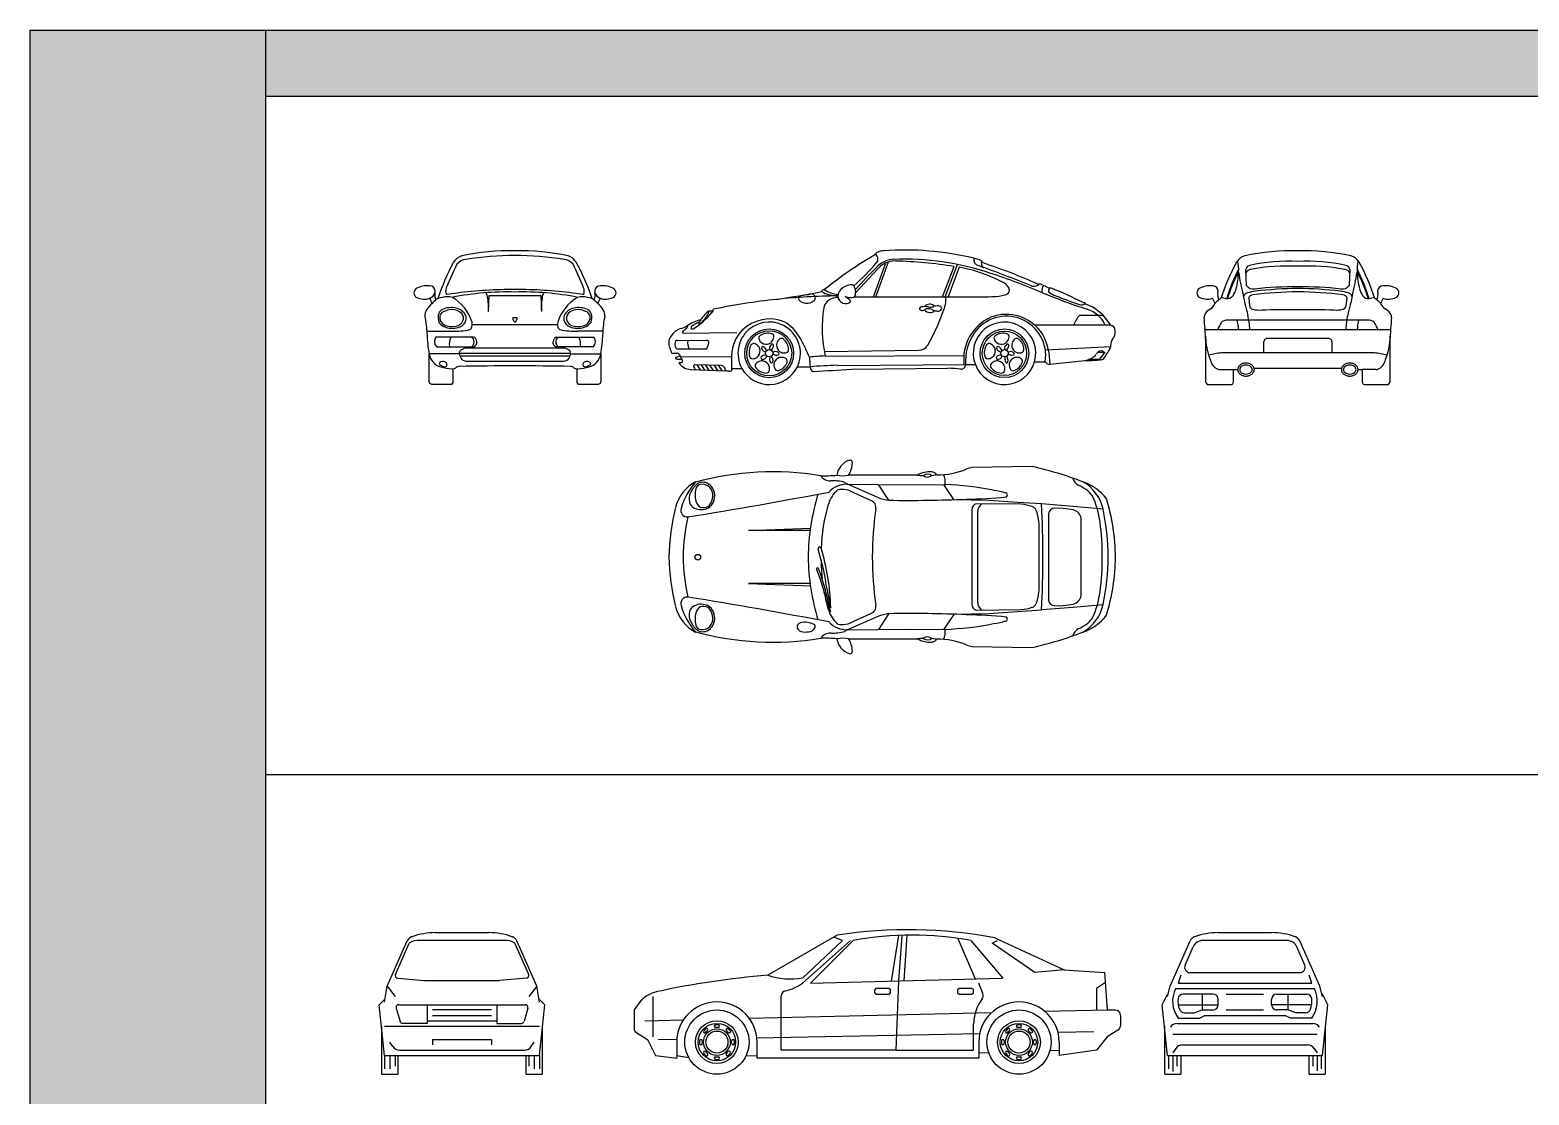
# Model space of a CAD drawing. Header units: millimetres. Extents: x 1343 to 64046, y 44602 to 77982.
# Drawn here: x 1343 to 15591, y 67861 to 77982 of the extents above; entities that cross this region are included whole.
import ezdxf

# ---------------------------------------------------------------- set-up
doc = ezdxf.new("R2010")
doc.units = ezdxf.units.MM
doc.layers.add('www.cad-blocks.net', color=7, linetype='Continuous')

# ---------------------------------------------------------------- blocks, each defined once
blk = doc.blocks.new('A$C74323DED')
for p, q in [((3454, 1779), (2883, 1770)), ((1698, 1611), (2276, 1604)), ((1987, 1485), (1698, 1611)), ((2365, 1697), (1709, 1697)), ((2091, 1458), (1994, 1608)), ((2276, 1604), (2625, 1607)), ((2709, 1467), (2615, 1607)), ((1920, 1456), (1757, 1530)), ((3040, 1455), (2706, 1463)), ((3313, 1438), (3040, 1455)), ((3542, 1423), (3313, 1438)), ((2881, 1371), (2881, 919)), ((3349, 1420), (2924, 1424)), ((2936, 919), (2936, 1351)), ((3843, 1398), (3542, 1423)), ((3610, 1330), (3610, 919)), ((3749, 1381), (3670, 1382)), ((4128, 1372), (3843, 1398)), ((3920, 919), (3920, 1285)), ((757, 1172), (1346, 1193)), ((1343, 1172), (757, 1172)), ((3521, 919), (3521, 1193)), ((2881, 919), (2881, 467)), ((2936, 488), (2936, 919)), ((3521, 645), (3521, 919)), ((3610, 919), (3610, 508)), ((3920, 553), (3920, 919)), ((1343, 667), (757, 667)), ((757, 667), (1346, 646)), ((3843, 440), (3542, 416)), ((3670, 456), (3749, 458)), ((4128, 466), (3843, 440)), ((1987, 353), (1698, 227)), ((1757, 308), (1920, 382)), ((2091, 381), (1994, 231)), ((2709, 371), (2615, 232)), ((2706, 375), (3040, 383)), ((2924, 415), (3349, 419)), ((3040, 383), (3313, 401)), ((3313, 401), (3542, 416)), ((1698, 227), (2276, 234)), ((2276, 234), (2625, 231)), ((1709, 142), (2365, 142)), ((2883, 69), (3454, 59))]:
    blk.add_line(p, q)
blk.add_circle((275, 917), 26.6)
for centre, radius, start, end in [((989, -1113), 2841, 80.8502, 105.0021), ((1775, 1669), 180, 109.8569, 171.1321), ((1474, 1833), 272, 329.8315, 356.1352), ((1722, 1816), 23, 356.1352, 109.8569), ((2481, 1502), 227, 85.3914, 120.853), ((2494, 1666), 62.2, 34.5743, 84.6458), ((2566, 2363), 662, 268.1893, 293.5908), ((2898, 1603), 167, 95.1224, 113.5908), ((2655, -1726), 3595, 69.1236, 77.1575), ((430, 1299), 377, 117.9341, 165.8561), ((798, 1172), 713, 139.8356, 163.0263), ((431, 1422), 250, 127.028, 151.6532), ((468, 1509), 219, 164.1178, 200.1268), ((311, 1553), 56.1, 99.1163, 164.1178), ((321, 1523), 106, 37.9901, 112.4095), ((318, 1511), 99.1, 44.3179, 99.1163), ((311, 1504), 109, 356.0625, 44.3179), ((290, 1499), 146, 327.3729, 37.9901), ((1497, 2565), 874, 266.2788, 276.579), ((1538, 1764), 121, 216.3025, 270.9016), ((1697, 1368), 243, 89.731, 135.9605), ((1546, 1139), 505, 75.5186, 90.7239), ((1653, 1991), 300, 259.298, 280.702), ((1699, 1640), 28.7, 205.9448, 269.41), ((2440, 2256), 564, 262.3343, 268.0614), ((2461, 1645), 61.9, 53.34, 130.5245), ((2458, 1739), 60, 231.9068, 311.9577), ((2440, 2256), 564, 275.8996, 280.6987), ((2498, 1635), 130, 347.733, 31.3426), ((2506, -1399), 3009, 78.8685, 87.7376), ((3957, 1711), 128, 198.9069, 239.4435), ((3768, 1296), 329, 38.5491, 67.8682), ((3794, 1199), 456, 36.82, 71.8248), ((3738, 1287), 399, 12.4252, 60.1974), ((-7490, 48703), 48020, 279.1905, 280.8179), ((344, 1469), 151, 151.6532, 191.6286), ((267, 1453), 72.1, 191.6286, 237.7927), ((330, 1461), 73.4, 202.5631, 318.9552), ((279, 1506), 141, 318.9552, 356.0625), ((3487, 888), 2163, 163.0913, 179.1793), ((1792, 1337), 288, 130.3021, 163.3105), ((1648, 1352), 209, 58.5386, 101.741), ((1901, 1391), 67.8, 345.774, 73.1452), ((2134, 1833), 377, 247.0122, 263.4658), ((2291, 14176), 12719, 269.1001, 272.4197), ((2664, 7520), 6055, 271.5472, 275.1572), ((2566, -1097), 2700, 76.3839, 78.8685), ((3197, 1507), 21, 304.6109, 76.3839), ((3361, 1172), 741, 5.9587, 26.3467), ((2341, 908), 1904, 0.3429, 17.2682), ((2143, 867), 2144, 165.8561, 178.6137), ((176, 1362), 62.2, 163.0263, 273.4503), ((1989, 902), 1853, 167.5836, 179.4615), ((308, 1519), 150, 237.7927, 290.4863), ((323, 1478), 106, 290.4863, 327.3729), ((3060, 957), 1612, 163.3105, 178.5788), ((5525, 896), 3591, 172.3421, 179.6342), ((2931, 1374), 50, 98.3498, 183.3387), ((3016, 1353), 80.6, 119.4221, 181.6531), ((3333, 1075), 345, 69.3284, 87.2077), ((3430, 1333), 69, 24.9469, 69.3284), ((3074, 1204), 447, 358.5563, 20.6788), ((-3919, 973), 7474, 359.5886, 3.4511), ((3666, 1326), 56.4, 86.7926, 175.4907), ((3688, 647), 736, 77.7157, 85.2325), ((3823, 1271), 97.7, 8.5929, 77.7157), ((1787, 893), 2389, 0.6326, 11.5834), ((1869, 940), 2251, 359.4726, 7.8972), ((1433, 1000), 14.3, 16.9212, 209.452), ((-612, 378), 2152, 1.6045, 16.9212), ((2143, 971), 2144, 181.3863, 194.1439), ((1989, 937), 1853, 180.5385, 192.4164), ((3487, 950), 2163, 180.8207, 196.9087), ((-1123, 229), 2655, 8.2627, 16.7299), ((3060, 882), 1612, 179.6179, 185.9686), ((5525, 942), 3591, 180.3658, 187.6579), ((-3919, 866), 7474, 356.5489, 0.4114), ((1869, 898), 2251, 352.1028, 0.5274), ((1787, 946), 2389, 348.4166, 359.3674), ((2341, 931), 1904, 342.7318, 359.6571), ((1414, 805), 10.7, 20.4589, 234.6463), ((-748, -50), 2316, 12.8462, 21.4384), ((-869, -47), 2447, 10.4806, 20.4589), ((3060, 882), 1612, 189.5681, 196.6895), ((3272, 867), 1786, 188.2627, 193.8902), ((3074, 634), 447, 339.3212, 1.4437), ((3361, 666), 741, 333.6533, 354.0413), ((430, 539), 377, 194.1439, 242.0659), ((176, 476), 62.2, 86.5497, 196.9737), ((798, 666), 713, 196.9737, 220.1644), ((-7490, -46865), 48020, 79.1821, 80.8095), ((267, 386), 72.1, 122.2073, 168.3714), ((308, 320), 150, 69.5137, 122.2073), ((330, 377), 73.4, 41.0448, 157.4369), ((323, 361), 106, 32.6271, 69.5137), ((1717, 512), 212, 192.8462, 212.2634), ((1901, 447), 67.8, 286.8548, 14.226), ((2931, 464), 50, 176.6613, 261.6502), ((3016, 485), 80.6, 178.3469, 240.5779), ((3333, 764), 345, 272.7923, 290.6716), ((3430, 505), 69, 290.6716, 335.0531), ((3666, 513), 56.4, 184.5093, 273.2074), ((3688, 1191), 736, 274.7675, 282.2843), ((3823, 568), 97.7, 282.2843, 351.4071), ((3738, 552), 399, 299.8026, 347.5748), ((344, 370), 151, 168.3714, 208.3468), ((431, 416), 250, 208.3468, 232.972), ((468, 330), 219, 159.8732, 195.8822), ((279, 332), 141, 3.9375, 41.0448), ((311, 335), 109, 315.6821, 3.9375), ((290, 339), 146, 322.0099, 32.6271), ((1261, 254), 42.1, 103.6051, 190.8943), ((1289, 138), 161, 78.7083, 103.6051), ((1270, 10), 290, 67.6789, 80.1369), ((1792, 502), 288, 196.6895, 229.6979), ((1697, 470), 243, 224.0395, 270.269), ((1648, 486), 209, 258.259, 301.4614), ((2134, 6), 377, 96.5342, 112.9878), ((2291, -12337), 12719, 87.5803, 90.8999), ((2506, 3238), 3009, 272.2624, 281.1315), ((2664, -5682), 6055, 84.8428, 88.4528), ((2566, 2935), 2700, 281.1315, 283.6161), ((3197, 331), 21, 283.6161, 55.3891), ((3768, 542), 329, 292.1318, 321.4509), ((3794, 639), 456, 288.1752, 323.18), ((989, 2951), 2841, 254.9979, 279.1498), ((311, 285), 56.1, 195.8822, 260.8837), ((321, 315), 106, 247.5905, 322.0099), ((318, 328), 99.1, 260.8837, 315.6821), ((1275, 266), 58.7, 199.9709, 271.0187), ((1296, 515), 309, 266.289, 279.9756), ((1322, 280), 74.5, 291.2471, 335.9991), ((1370, 259), 22.4, 337.0168, 60.8966), ((1538, 74), 121, 89.0984, 143.6975), ((1497, -727), 874, 83.421, 93.7212), ((1546, 700), 505, 269.2761, 284.4814), ((1653, -153), 300, 79.298, 100.702), ((1699, 199), 28.7, 90.59, 154.0552), ((2440, -418), 564, 91.9386, 97.6657), ((2458, 99), 60, 48.0423, 128.0932), ((2461, 193), 61.9, 229.4755, 306.66), ((2440, -418), 564, 79.3013, 84.1004), ((2498, 204), 130, 328.6574, 12.267), ((2655, 3564), 3595, 282.8425, 290.8764), ((3957, 127), 128, 120.5565, 161.0931), ((1775, 170), 180, 188.8679, 250.1431), ((1474, 5), 272, 3.8648, 30.1685), ((1722, 22), 23, 250.1431, 3.8648), ((2481, 337), 227, 239.147, 274.6086), ((2494, 172), 62.2, 275.3542, 325.4257), ((2566, -525), 662, 66.4092, 91.8107), ((2898, 235), 167, 246.4092, 264.8776)]:
    blk.add_arc(centre, radius, start, end)
blk = doc.blocks.new('A$C0D977D80')
for p, q in [((1945, 835), (2063, 1157)), ((1969, 835), (2088, 1166)), ((2626, 835), (2743, 1141)), ((1776, 876), (1986, 1099)), ((2601, 835), (2712, 1123)), ((2759, 1115), (2654, 835)), ((1765, 835), (3038, 835)), ((4129, 657), (3902, 657)), ((137, 488), (645, 494)), ((4199, 565), (3477, 565)), ((28, 298), (76, 298)), ((78, 418), (361, 422)), ((352, 337), (81, 337)), ((100, 286), (125, 238)), ((1478, 314), (2374, 328)), ((4200, 359), (3579, 328)), ((4078, 309), (4145, 309)), ((4145, 309), (4091, 237)), ((123, 207), (95, 207)), ((125, 239), (97, 239)), ((113, 262), (591, 265)), ((208, 144), (536, 129)), ((500, 181), (252, 188)), ((265, 187), (297, 140)), ((306, 186), (339, 138)), ((347, 185), (381, 136)), ((388, 184), (422, 134)), ((430, 183), (464, 132)), ((471, 182), (505, 130)), ((602, 153), (695, 153)), ((1222, 168), (1345, 168)), ((1486, 271), (2803, 276)), ((1604, 182), (2820, 189)), ((1735, 146), (2653, 155)), ((2820, 189), (2913, 189)), ((3477, 217), (3578, 217)), ((3623, 193), (3954, 228)), ((4091, 237), (3989, 237))]:
    blk.add_line(p, q)
for centre, radius in [((954, 297), 232), ((954, 297), 214), ((3190, 297), 231), ((3190, 297), 211), ((954, 297), 34.5), ((3190, 297), 34.5)]:
    blk.add_circle(centre, radius)
for centre, radius, start, end in [((3905, -2121), 3877, 120.0327, 128.7417), ((486, 2406), 1942, 310.9118, 320.1693), ((1968, 1240), 5.75, 130.3057, 227.42), ((2026, 1171), 95.1, 107.5822, 130.3057), ((1942, 1196), 45.3, 0.8533, 60.9585), ((1925, 1196), 62.6, 327.2384, 0.8533), ((2146, 958), 232, 92.1153, 135.6505), ((2147, 962), 211, 100.922, 139.621), ((2057, 1074), 198, 94.1765, 107.5822), ((2245, -1511), 2789, 76.4584, 94.1765), ((2142, 1038), 136, 85.2905, 105.0909), ((2233, -1404), 2595, 71.6257, 92.1153), ((2006, -3501), 4677, 81.3123, 88.1945), ((2958, 1188), 60.5, 166.6866, 252.7256), ((2775, 689), 526, 67.9931, 76.4584), ((3024, 1156), 55.4, 157.6137, 236.8178), ((3010, 1179), 38.1, 183.131, 212.6911), ((1313, -3944), 5367, 65.8836, 71.9284), ((12256, -8925), 14370, 135.6505, 136.8452), ((2516, -255), 1391, 61.0404, 79.9379), ((-227, -7896), 9566, 67.4195, 70.6685), ((735, -5915), 7349, 67.4643, 71.6257), ((-1388, 15899), 15282, 279.0821, 280.7032), ((647, 4859), 4060, 278.9741, 279.9398), ((1354, 822), 39, 19.3309, 99.9398), ((1485, 863), 40.9, 100.2432, 149.9058), ((1621, 1211), 370, 242.5161, 267.7079), ((1637, 1142), 287, 236.3223, 263.9981), ((1678, 842), 71.6, 146.0461, 217.0521), ((1741, 800), 148, 106.8004, 146.0461), ((1745, 789), 160, 88.2699, 106.8004), ((1672, 879), 104, 338.7588, 41.8626), ((3148, 982), 138, 278.6295, 299.6173), ((3141, 873), 102, 24.1194, 61.0404), ((3195, 898), 41.7, 299.6173, 24.1194), ((3465, 1023), 89, 257.757, 298.8536), ((3477, 1125), 173, 279.7158, 286.5781), ((3470, 1015), 79.5, 298.8536, 315.5302), ((4852, 3747), 3087, 244.5776, 246.4903), ((3678, 893), 132, 164.901, 188.1772), ((3225, 1363), 544, 306.8119, 309.1229), ((5661, 5957), 5505, 247.4643, 252.1685), ((3641, 892), 32.1, 129.7357, 205.1234), ((3785, 1122), 299, 234.6336, 249.0369), ((3623, 857), 59.5, 61.6058, 92.5932), ((2071, -2930), 4152, 63.3754, 67.6348), ((378, 711), 43.2, 347.1951, 4.586), ((1655, -5203), 6045, 95.9895, 101.7782), ((1655, -5203), 6045, 90.4629, 95.9895), ((1265, 824), 34.2, 176.1497, 222.7512), ((1244, 825), 13.7, 110.0787, 176.1497), ((1314, 635), 216, 98.9741, 110.0787), ((1310, 871), 99.6, 224.9709, 263.1064), ((1311, 879), 107, 263.1064, 310.9353), ((1359, 823), 33.8, 310.9353, 19.3309), ((2724, 538), 1266, 171.3409, 192.1792), ((1573, 714), 101, 134.0164, 171.7656), ((1598, 688), 138, 85.9671, 134.0164), ((1681, 845), 75.4, 217.0521, 281.3564), ((1727, 969), 142, 249.062, 283.4372), ((661, -558), 1725, 52.0474, 53.9542), ((1684, 844), 74, 278.7004, 298.726), ((1713, 791), 13.5, 298.726, 52.0474), ((1750, 849), 20.6, 298.7258, 338.7588), ((2401, 717), 20.6, 99.7562, 160.4129), ((2397, 723), 15.4, 176.6479, 242.8705), ((2433, 528), 212, 80.2438, 99.7562), ((2480, 697), 66.6, 44.3957, 139.7282), ((2463, 665), 54.9, 105.3214, 122.579), ((2469, 644), 76.7, 60.0342, 105.3214), ((604, 1415), 2129, 330.7787, 342.1116), ((2486, 835), 99.5, 260.2438, 287.0344), ((2882, -457), 1252, 105.9563, 107.0344), ((2554, 689), 59.6, 59.6749, 105.9563), ((2564, 729), 31, 266.7399, 332.7213), ((2574, 724), 19.6, 332.7213, 59.6749), ((2527, 793), 107, 342.4709, 23.0474), ((3026, 1784), 950, 270.7508, 278.6295), ((6584, 8429), 8124, 249.0369, 250.7296), ((3923, 817), 59.3, 250.7296, 304.451), ((3945, 807), 28.2, 243.3754, 273.1013), ((3947, 769), 9.64, 350.572, 93.1013), ((3793, 326), 471, 30.6012, 69.7712), ((3885, 436), 294, 47.4539, 72.1685), ((422, 179), 453, 105.2674, 122.931), ((521, 139), 513, 116.7063, 126.5477), ((-310, 1327), 966, 304.5471, 318.1897), ((320, 577), 35.8, 145.6761, 198.2113), ((696, 334), 484, 144.3708, 146.9759), ((95, 817), 315, 309.8199, 332.7747), ((696, 334), 484, 130.6061, 144.3708), ((330, 696), 51.2, 332.9698, 5.3561), ((381, 1834), 1134, 269.9807, 271.956), ((378, 711), 43.2, 318.1897, 347.1951), ((954, 297), 297, 334.2966, 209.0498), ((2410, 748), 44.2, 242.8705, 302.579), ((2482, 755), 70.2, 221.2146, 311.9424), ((2539, 766), 64.1, 240.0342, 257.7386), ((2576, 934), 237, 257.7386, 266.7399), ((3237, 242), 435, 114.3833, 186.9994), ((3190, 297), 297, 344.4182, 201.2461), ((3209, 276), 373, 351.012, 145.0252), ((3207, 257), 410, 32.249, 111.4264), ((4109, 471), 278, 138.0973, 160.109), ((3908, 461), 261, 23.617, 47.4539), ((111, 395), 112, 148.6048, 206.2455), ((173, 357), 184, 105.9319, 148.6048), ((68, 725), 198, 285.9319, 302.931), ((140, 498), 10.5, 132.5148, 248.1066), ((238, 391), 155, 120.1073, 132.5148), ((141, 559), 38.2, 300.1073, 3.5555), ((228, 539), 17.4, 136.2257, 217.9492), ((223, 559), 31.5, 253.2636, 297.7168), ((883, 442), 28.6, 120.9956, 197.8705), ((924, 455), 71.9, 197.8705, 235.9011), ((941, 353), 135, 74.7674, 122.715), ((969, 454), 29.8, 355.2479, 74.7674), ((920, 459), 78.6, 319.2996, 355.2479), ((1096, 375), 71.9, 125.8705, 163.9011), ((1070, 410), 28.6, 48.9956, 125.8705), ((1004, 327), 135, 2.7674, 50.715), ((3286, 222), 467, 145.0479, 183.9771), ((3119, 442), 28.6, 120.9956, 197.8705), ((3160, 455), 71.9, 197.8705, 235.9011), ((3177, 353), 135, 74.7674, 122.715), ((3205, 454), 29.8, 355.2479, 74.7674), ((3156, 459), 78.6, 319.2996, 355.2479), ((3331, 375), 71.9, 125.8705, 163.9011), ((3306, 410), 28.6, 48.9956, 125.8705), ((3240, 327), 135, 2.7674, 50.715), ((3014, 194), 609, 359.8426, 27.5327), ((4186, 509), 57.5, 6.6632, 77.4272), ((4130, 503), 114, 317.9167, 6.6632), ((-189, 247), 222, 13.2693, 26.2455), ((141, 379), 83.2, 157.3657, 191.3927), ((93, 370), 34.6, 191.3927, 248.952), ((75, 407), 11.2, 73.462, 157.3657), ((78, 272), 26.5, 33.1333, 93.3768), ((297, 403), 119, 172.1237, 213.4233), ((348, 356), 19, 283.0515, 339.763), ((356, 398), 23.8, 345.2684, 78.4932), ((-74, 511), 468, 339.763, 345.2684), ((897, 302), 135, 146.7674, 194.715), ((809, 360), 29.8, 67.2479, 146.7674), ((790, 315), 78.6, 31.2996, 67.2479), ((793, 319), 74.3, 307.9011, 4.1768), ((799, 320), 68.4, 4.1768, 31.2996), ((893, 347), 13.4, 88.9758, 196.165), ((925, 357), 46.3, 196.165, 267.4295), ((926, 457), 74.3, 235.9011, 292.1768), ((874, 307), 57.3, 14.3785, 70.4641), ((928, 452), 68.4, 292.1768, 319.2996), ((1002, 344), 46.3, 124.165, 195.4295), ((939, 377), 57.3, 302.3785, 358.4641), ((983, 371), 13.4, 16.9758, 124.165), ((1013, 267), 46.3, 52.165, 123.4295), ((1025, 336), 57.3, 230.3785, 286.4641), ((1098, 374), 74.3, 163.9011, 220.1768), ((1093, 370), 68.4, 220.1768, 247.2996), ((1034, 293), 13.4, 304.9758, 52.165), ((1097, 379), 78.6, 247.2996, 283.2479), ((1109, 332), 29.8, 283.2479, 2.7674), ((2379, 421), 93.7, 266.8261, 330.7787), ((3133, 302), 135, 146.7674, 194.715), ((3045, 360), 29.8, 67.2479, 146.7674), ((3026, 315), 78.6, 31.2996, 67.2479), ((3029, 319), 74.3, 307.9011, 4.1768), ((3035, 320), 68.4, 4.1768, 31.2996), ((3129, 347), 13.4, 88.9758, 196.165), ((3160, 357), 46.3, 196.165, 267.4295), ((3162, 457), 74.3, 235.9011, 292.1768), ((3110, 307), 57.3, 14.3785, 70.4641), ((3164, 452), 68.4, 292.1768, 319.2996), ((3238, 344), 46.3, 124.165, 195.4295), ((3175, 377), 57.3, 302.3785, 358.4641), ((3219, 371), 13.4, 16.9758, 124.165), ((3249, 267), 46.3, 52.165, 123.4295), ((3261, 336), 57.3, 230.3785, 286.4641), ((3334, 374), 74.3, 163.9011, 220.1768), ((3329, 370), 68.4, 220.1768, 247.2996), ((3269, 293), 13.4, 304.9758, 52.165), ((3333, 379), 78.6, 247.2996, 283.2479), ((3344, 332), 29.8, 283.2479, 2.7674), ((4021, 309), 46.1, 310.8121, 335.4163), ((4112, 267), 53.5, 95.3019, 155.4163), ((4109, 292), 28.9, 37.061, 95.3019), ((3315, 839), 1010, 324.1039, 330.3955), ((4138, 371), 63.1, 330.3955, 8.0237), ((4258, 388), 57.6, 137.9167, 188.0237), ((70, 252), 6.54, 111.3974, 248.6026), ((-64, 595), 362, 291.3974, 298.1277), ((102, 331), 92, 248.6026, 267.2214), ((206, 272), 128, 210.1001, 270.6507), ((121, 216), 8.57, 279.5782, 357.1218), ((82, 218), 48.5, 357.1218, 24.9375), ((248, 175), 12.9, 73.3316, 187.8383), ((280, 180), 44.9, 187.8383, 238.3723), ((493, 137), 44.7, 349.6306, 81.0406), ((578, 150), 24.9, 257.2338, 7.5569), ((954, 297), 297, 209.0498, 334.2966), ((795, 274), 28.6, 192.9956, 269.8705), ((795, 317), 71.9, 269.8705, 307.9011), ((850, 178), 29.8, 139.2479, 218.7674), ((932, 244), 135, 218.7674, 266.715), ((887, 146), 78.6, 103.2996, 139.2479), ((885, 156), 68.4, 76.1768, 103.2996), ((888, 254), 13.4, 160.9758, 268.165), ((920, 224), 57.3, 86.3785, 142.4641), ((889, 287), 46.3, 268.165, 339.4295), ((883, 151), 74.3, 19.9011, 76.1768), ((886, 151), 71.9, 341.8705, 19.9011), ((1014, 242), 57.3, 158.3785, 214.4641), ((975, 220), 13.4, 232.9758, 340.165), ((944, 232), 46.3, 340.165, 51.4295), ((1077, 187), 78.6, 175.2996, 211.2479), ((1067, 187), 68.4, 148.1768, 175.2996), ((1072, 184), 74.3, 91.9011, 148.1768), ((1035, 161), 29.8, 211.2479, 290.7674), ((998, 259), 135, 290.7674, 338.715), ((1072, 187), 71.9, 53.8705, 91.9011), ((1097, 222), 28.6, 336.9956, 53.8705), ((1539, -1397), 1669, 91.8154, 96.9769), ((1888, 249), 550, 179.3492, 188.4165), ((1907, -7641), 7830, 92.2467, 94.1224), ((1888, 249), 550, 188.4165, 189.9629), ((1382, 160), 36, 189.9629, 262.3168), ((-387, 32137), 32061, 273.1546, 273.7949), ((2564, -1771), 1928, 83.7264, 87.3445), ((2779, 187), 41.1, 263.7264, 3.8028), ((3190, 297), 297, 201.2461, 344.4182), ((3030, 274), 28.6, 192.9956, 269.8705), ((3031, 317), 71.9, 269.8705, 307.9011), ((3086, 178), 29.8, 139.2479, 218.7674), ((3123, 146), 78.6, 103.2996, 139.2479), ((3168, 244), 135, 218.7674, 266.715), ((3121, 156), 68.4, 76.1768, 103.2996), ((3124, 254), 13.4, 160.9758, 268.165), ((3156, 224), 57.3, 86.3785, 142.4641), ((3125, 287), 46.3, 268.165, 339.4295), ((3119, 151), 74.3, 19.9011, 76.1768), ((3122, 151), 71.9, 341.8705, 19.9011), ((3250, 242), 57.3, 158.3785, 214.4641), ((3210, 220), 13.4, 232.9758, 340.165), ((3179, 232), 46.3, 340.165, 51.4295), ((3303, 187), 68.4, 148.1768, 175.2996), ((3313, 187), 78.6, 175.2996, 211.2479), ((3308, 184), 74.3, 91.9011, 148.1768), ((3271, 161), 29.8, 211.2479, 290.7674), ((3234, 259), 135, 290.7674, 338.715), ((3308, 187), 71.9, 53.8705, 91.9011), ((3333, 222), 28.6, 336.9956, 53.8705), ((3615, 232), 40.3, 201.7015, 280.4246), ((3919, 427), 202, 279.9162, 310.8121), ((3914, 2396), 2169, 271.0646, 274.6164), ((4028, 986), 754, 274.6164, 276.7982), ((4114, 260), 23.4, 276.7982, 324.1039), ((537, -67), 196, 79.5514, 90.0658), ((927, 138), 28.6, 264.9956, 341.8705), ((3163, 138), 28.6, 264.9956, 341.8705)]:
    blk.add_arc(centre, radius, start, end)
at = {"start_tangent": (-0.417695, 0.908587), "end_tangent": (0.024361, -0.999703)}
blk.add_spline([(1339, 255), (1102, 592), (816, 594), (626, 412), (597, 133)], degree=3, dxfattribs=at)
blk = doc.blocks.new('A$C562E542A')
for p, q in [((473, 940), (465, 1093)), ((1456, 1093), (1448, 940)), ((493, 821), (501, 751)), ((1420, 751), (1428, 821)), ((312, 614), (960, 614)), ((960, 614), (1609, 614)), ((79, 522), (960, 522)), ((83, 459), (83, 24)), ((667, 440), (960, 440)), ((960, 522), (1842, 522)), ((960, 440), (1254, 440)), ((1838, 24), (1838, 459)), ((960, 301), (233, 301)), ((638, 301), (638, 408)), ((1688, 301), (960, 301)), ((1283, 408), (1283, 301)), ((545, 154), (960, 154)), ((960, 154), (1376, 154)), ((83, 24), (92, 9)), ((92, 9), (98, 0)), ((98, 0), (331, 0)), ((219, 142), (348, 142)), ((331, 0), (340, 3)), ((340, 3), (348, 24)), ((348, 24), (348, 142)), ((348, 142), (388, 142)), ((1532, 142), (1572, 142)), ((1702, 142), (1572, 142)), ((1572, 142), (1572, 24)), ((1572, 24), (1581, 3)), ((1581, 3), (1590, 0)), ((1590, 0), (1823, 0)), ((1823, 0), (1829, 9)), ((1829, 9), (1838, 24))]:
    blk.add_line(p, q)
for centre, radius, start, end in [((2293, 131), 2176, 151.6654, 161.6106), ((496, 1087), 141, 106.5769, 147.0095), ((28, 1088), 370, 356.7756, 13.7444), ((922, -963), 2235, 89.0165, 102.0423), ((889, -693), 1865, 87.816, 101.9755), ((999, -963), 2235, 77.9577, 90.9835), ((1031, -693), 1865, 78.0245, 92.184), ((1425, 1087), 141, 32.9905, 73.4231), ((1893, 1088), 370, 166.2556, 183.2244), ((-372, 131), 2176, 18.3894, 28.3346), ((1816, 362), 1598, 152.5472, 163.4401), ((1431, 487), 1186, 150.6736, 163.8395), ((-495, 1118), 894, 346.6206, 356.7756), ((2521, 1375), 2146, 188.2366, 194.0586), ((513, 1083), 49, 101.9755, 167.9913), ((526, 1029), 67.2, 99.9824, 151.6266), ((872, -942), 2068, 87.5635, 99.9824), ((1048, -942), 2068, 80.0176, 92.4365), ((1395, 1029), 67.2, 28.3734, 80.0176), ((1408, 1083), 49, 12.0087, 78.0245), ((-601, 1375), 2146, 345.9414, 351.7634), ((105, 362), 1598, 16.5599, 27.4528), ((490, 487), 1186, 16.1605, 29.3264), ((2416, 1118), 894, 183.2244, 193.3794), ((50, 871), 49.9, 115.0974, 243.9551), ((129, 702), 237, 80.3021, 115.0974), ((151, 887), 51.3, 343.5834, 69.0261), ((299, 851), 101, 167.3033, 208.0806), ((193, 954), 187, 322.9516, 346.6206), ((502, 805), 68.9, 107.9765, 149.8697), ((540, 994), 86.4, 218.7801, 276.5335), ((601, 501), 388, 96.5392, 107.9765), ((1031, -3341), 4223, 90.957, 96.7848), ((925, -2363), 3292, 89.3777, 96.5335), ((1051, -3429), 4344, 91.1993, 96.5392), ((996, -2363), 3292, 83.4665, 90.6223), ((869, -3429), 4344, 83.4608, 88.8007), ((890, -3341), 4223, 83.2152, 89.043), ((1320, 501), 388, 72.0235, 83.4608), ((1381, 994), 86.4, 263.4665, 321.2199), ((1418, 805), 68.9, 30.1303, 72.0235), ((1728, 954), 187, 193.3794, 217.0484), ((1622, 851), 101, 331.9194, 12.6967), ((1770, 887), 51.3, 110.9739, 196.4166), ((1792, 702), 237, 64.9026, 99.6979), ((1871, 871), 49.9, 296.0449, 64.9026), ((97, 967), 156, 243.9551, 289.3733), ((211, 578), 163, 119.5686, 142.1434), ((86, 799), 91.2, 299.5686, 341.5575), ((28, 730), 150, 15.3611, 36.5085), ((518, 423), 490, 129.0405, 134.8281), ((518, 423), 490, 126.2183, 129.0405), ((305, 980), 164, 244.1354, 262.2646), ((291, 880), 63, 262.2646, 322.9516), ((-12357, -2351), 13192, 13.1902, 14.0586), ((538, 805), 48, 96.7848, 159.9179), ((545, 758), 45.3, 189.1999, 254.6823), ((599, 1032), 324, 258.2993, 273.2168), ((1322, 1032), 324, 266.7832, 281.7007), ((1375, 758), 45.3, 285.3177, 350.8001), ((1383, 805), 48, 20.0821, 83.2152), ((14278, -2351), 13192, 165.9414, 166.8098), ((1629, 880), 63, 217.0484, 277.7354), ((1616, 980), 164, 277.7354, 295.8646), ((1403, 423), 490, 50.9595, 53.7817), ((1403, 423), 490, 45.1719, 50.9595), ((1893, 730), 150, 143.4915, 164.6389), ((1835, 799), 91.2, 198.4425, 240.4314), ((1824, 967), 156, 250.6267, 296.0449), ((1709, 578), 163, 37.8566, 60.4314), ((132, 639), 62.8, 142.1434, 184.6638), ((-115074, -8759), 115527, 4.61251, 4.66376), ((498, 416), 316, 145.922, 160.3342), ((259, 578), 27.3, 109.4344, 145.922), ((310, 433), 180, 89.3089, 109.4344), ((-34, 504), 431, 2.5076, 14.8206), ((-187, 502), 691, 1.7207, 13.1902), ((1511, -76080), 76793, 90.4108, 90.66673), ((410, -76080), 76793, 89.33327, 89.5892), ((2107, 502), 691, 166.8098, 178.2793), ((1955, 504), 431, 165.1794, 177.4924), ((1611, 433), 180, 70.5656, 90.6911), ((1662, 578), 27.3, 34.078, 70.5656), ((1423, 416), 316, 19.6658, 34.078), ((1789, 639), 62.8, 355.3362, 37.8566), ((116995, -8759), 115527, 175.33624, 175.38749), ((-2736, 304), 2823, 3.1419, 4.6125), ((-2736, 304), 2823, 2.558, 3.1419), ((617, 454), 533, 182.558, 193.9206), ((689, 385), 59.6, 112.0933, 143.3956), ((1232, 385), 59.6, 36.6044, 67.9067), ((1304, 454), 533, 346.0794, 357.442), ((4656, 304), 2823, 176.8581, 177.442), ((4656, 304), 2823, 175.3875, 176.8581), ((880, 519), 804, 193.9206, 203.1751), ((380, -815), 1126, 97.492, 103.7333), ((655, 410), 16.7, 143.3956, 186.7251), ((1266, 410), 16.7, 353.2749, 36.6044), ((1541, -815), 1126, 76.2667, 82.508), ((1041, 519), 804, 336.8249, 346.0794), ((238, 244), 106, 203.1751, 234.1769), ((228, 230), 87.9, 234.1769, 264.3006), ((437, 142), 48.2, 151.9403, 180), ((451, 134), 65.1, 127.8496, 151.9403), ((437, 142), 29.2, 151.9403, 180), ((461, 122), 80.9, 107.8419, 127.8496), ((451, 134), 46.1, 127.8496, 151.9403), ((461, 122), 61.9, 107.8419, 127.8496), ((467, 102), 102, 90, 107.8419), ((467, 102), 82.5, 90, 107.8419), ((467, 102), 102, 72.1581, 90), ((467, 102), 82.5, 72.1581, 90), ((474, 122), 61.9, 52.1504, 72.1581), ((474, 122), 80.9, 52.1504, 72.1581), ((483, 134), 46.1, 28.0597, 52.1504), ((483, 134), 65.1, 28.0597, 52.1504), ((498, 142), 29.2, 0, 28.0597), ((498, 142), 48.2, 14.2223, 28.0597), ((498, 142), 48.2, 0, 14.2223), ((1422, 142), 48.2, 165.7777, 180), ((1422, 142), 48.2, 151.9403, 165.7777), ((1437, 134), 65.1, 127.8496, 151.9403), ((1422, 142), 29.2, 151.9403, 180), ((1447, 122), 80.9, 107.8419, 127.8496), ((1437, 134), 46.1, 127.8496, 151.9403), ((1447, 122), 61.9, 107.8419, 127.8496), ((1453, 102), 102, 90, 107.8419), ((1453, 102), 82.5, 90, 107.8419), ((1453, 102), 102, 72.1581, 90), ((1453, 102), 82.5, 72.1581, 90), ((1460, 122), 61.9, 52.1504, 72.1581), ((1460, 122), 80.9, 52.1504, 72.1581), ((1469, 134), 46.1, 28.0597, 52.1504), ((1469, 134), 65.1, 28.0597, 52.1504), ((1484, 142), 29.2, 0, 28.0597), ((1484, 142), 48.2, 0, 28.0597), ((1693, 230), 87.9, 275.6994, 305.8231), ((1683, 244), 106, 305.8231, 336.8249), ((437, 142), 48.2, 180, 208.0597), ((451, 150), 65.1, 208.0597, 232.1504), ((437, 142), 29.2, 180, 208.0597), ((451, 150), 46.1, 208.0597, 232.1504), ((461, 163), 80.9, 232.1504, 252.1581), ((461, 163), 61.9, 232.1504, 252.1581), ((467, 182), 102, 252.1581, 270), ((467, 182), 82.5, 252.1581, 270), ((467, 182), 82.5, 270, 287.8419), ((467, 182), 102, 270, 287.8419), ((474, 163), 61.9, 287.8419, 307.8496), ((474, 163), 80.9, 287.8419, 307.8496), ((483, 150), 46.1, 307.8496, 331.9403), ((483, 150), 65.1, 307.8496, 331.9403), ((498, 142), 29.2, 331.9403, 0), ((498, 142), 48.2, 331.9403, 0), ((1422, 142), 48.2, 180, 208.0597), ((1437, 150), 65.1, 208.0597, 232.1504), ((1422, 142), 29.2, 180, 208.0597), ((1437, 150), 46.1, 208.0597, 232.1504), ((1447, 163), 80.9, 232.1504, 252.1581), ((1447, 163), 61.9, 232.1504, 252.1581), ((1453, 182), 102, 252.1581, 270), ((1453, 182), 82.5, 252.1581, 270), ((1453, 182), 82.5, 270, 287.8419), ((1453, 182), 102, 270, 287.8419), ((1460, 163), 61.9, 287.8419, 307.8496), ((1460, 163), 80.9, 287.8419, 307.8496), ((1469, 150), 46.1, 307.8496, 331.9403), ((1469, 150), 65.1, 307.8496, 331.9403), ((1484, 142), 29.2, 331.9403, 0), ((1484, 142), 48.2, 331.9403, 0)]:
    blk.add_arc(centre, radius, start, end)
blk = doc.blocks.new('A$C575776E1')
for p, q in [((709, 695), (715, 847)), ((715, 847), (960, 847)), ((960, 847), (1205, 847)), ((1205, 847), (1212, 695)), ((942, 620), (942, 637)), ((942, 637), (960, 637)), ((960, 637), (978, 637)), ((978, 637), (978, 620)), ((125, 508), (362, 508)), ((568, 450), (210, 450)), ((556, 570), (1365, 570)), ((1352, 450), (1711, 450)), ((1796, 508), (1558, 508)), ((144, 29), (144, 291)), ((432, 291), (144, 291)), ((215, 359), (568, 359)), ((1489, 295), (432, 295)), ((1431, 345), (490, 345)), ((1706, 359), (1353, 359)), ((1489, 291), (1776, 291)), ((1776, 291), (1776, 29)), ((370, 148), (370, 18)), ((1483, 269), (438, 269)), ((522, 222), (1399, 222)), ((1551, 18), (1551, 148)), ((150, 9), (144, 29)), ((171, 0), (150, 9)), ((358, 0), (171, 0)), ((370, 18), (358, 0)), ((1563, 0), (1551, 18)), ((1750, 0), (1563, 0)), ((1771, 9), (1750, 0)), ((1776, 29), (1771, 9))]:
    blk.add_line(p, q)
for centre, radius, start, end in [((2293, 131), 2176, 151.6654, 161.6106), ((5449, -1230), 5572, 154.7691, 157.331), ((496, 1087), 141, 106.5769, 147.0095), ((515, 1046), 145, 98.8288, 137.138), ((922, -963), 2235, 89.0165, 102.0423), ((967, -1861), 3087, 90.1183, 98.8288), ((999, -963), 2235, 77.9577, 90.9835), ((954, -1861), 3087, 81.1712, 89.8817), ((1406, 1046), 145, 42.862, 81.1712), ((1425, 1087), 141, 32.9905, 73.4231), ((-3528, -1230), 5572, 22.669, 25.2309), ((-372, 131), 2176, 18.3894, 28.3346), ((50, 871), 49.9, 115.0974, 243.9551), ((129, 702), 237, 80.3021, 115.0974), ((123, 896), 80.4, 290.1324, 343.5834), ((151, 887), 51.3, 343.5834, 69.0261), ((299, 851), 101, 167.3033, 208.0806), ((386, 885), 84.5, 157.331, 189.6954), ((320, 874), 17.8, 189.6954, 250.81), ((1084, -4737), 5646, 96.8525, 97.8386), ((888, -1810), 2690, 88.4503, 101.2492), ((986, -3920), 4824, 90.3048, 96.8525), ((602, 818), 98.8, 9.7686, 33.6235), ((935, -3920), 4824, 83.1475, 89.6952), ((1033, -1810), 2690, 78.7508, 91.5497), ((1318, 818), 98.8, 146.3765, 170.2314), ((837, -4737), 5646, 82.1614, 83.1475), ((1601, 874), 17.8, 289.19, 350.3046), ((1535, 885), 84.5, 350.3046, 22.669), ((1622, 851), 101, 331.9194, 12.6967), ((1770, 887), 51.3, 110.9739, 196.4166), ((1798, 896), 80.4, 196.4166, 249.8676), ((1792, 702), 237, 64.9026, 99.6979), ((1871, 871), 49.9, 296.0449, 64.9026), ((97, 967), 156, 243.9551, 289.3733), ((518, 423), 490, 134.8281, 144.1814), ((97, 967), 156, 289.3733, 290.1324), ((28, 730), 150, 15.3611, 36.5085), ((518, 423), 490, 129.0405, 134.8281), ((518, 423), 490, 126.2183, 129.0405), ((350, 431), 405, 94.9644, 107.495), ((294, 658), 60.7, 111.9374, 163.6607), ((358, 498), 233, 79.3702, 111.9374), ((375, 498), 215, 93.9805, 116.8742), ((325, 722), 113, 68.5915, 94.9644), ((368, 600), 113, 40.644, 93.9805), ((158, 471), 413, 17.1788, 59.734), ((378, 604), 125, 24.0064, 79.3702), ((50, 723), 660, 357.6224, 9.7686), ((1871, 723), 660, 170.2314, 182.3776), ((1763, 471), 413, 120.266, 162.8212), ((1543, 604), 125, 100.6298, 155.9936), ((1553, 600), 113, 86.0195, 139.356), ((1563, 498), 233, 68.0626, 100.6298), ((1596, 722), 113, 85.0356, 111.4085), ((1546, 498), 215, 63.1258, 86.0195), ((1571, 431), 405, 72.505, 85.0356), ((1627, 658), 60.7, 16.3393, 68.0626), ((1403, 423), 490, 50.9595, 53.7817), ((1403, 423), 490, 45.1719, 50.9595), ((1893, 730), 150, 143.4915, 164.6389), ((1403, 423), 490, 35.8186, 45.1719), ((1824, 967), 156, 249.8676, 250.6267), ((1824, 967), 156, 250.6267, 296.0449), ((187, 661), 82.4, 144.1814, 188.2817), ((-690, 470), 816, 0.7215, 12.6964), ((361, 638), 131, 163.6607, 203.4469), ((328, 651), 108, 216.7459, 256.4349), ((320, 635), 74.4, 169.3541, 244.4952), ((304, 638), 59, 116.8742, 169.3541), ((384, 641), 89.4, 280.7299, 336.0281), ((402, 638), 96.3, 292.3048, 343.6252), ((409, 630), 62.9, 336.0281, 44.0571), ((430, 629), 67.1, 343.6252, 22.6512), ((482, 571), 73.6, 329.7404, 17.1788), ((971, 621), 29.1, 181.4284, 247.8657), ((949, 621), 29.1, 292.1343, 358.5716), ((1439, 571), 73.6, 162.8212, 210.2596), ((1491, 629), 67.1, 157.3488, 196.3748), ((1519, 638), 96.3, 196.3748, 247.6952), ((1512, 630), 62.9, 135.9429, 203.9719), ((1536, 641), 89.4, 203.9719, 259.2701), ((1593, 651), 108, 283.5651, 323.2541), ((1601, 635), 74.4, 295.5048, 10.6459), ((1616, 638), 59, 10.6459, 63.1258), ((1560, 638), 131, 336.5531, 16.3393), ((2611, 470), 816, 167.3036, 179.2785), ((1733, 661), 82.4, 351.7183, 35.8186), ((1234, 494), 1108, 180.7215, 190.5334), ((263, 408), 68.6, 141.7653, 224.5553), ((367, 734), 184, 244.4952, 280.7299), ((366, 724), 190, 250.2742, 292.3048), ((467, 383), 132, 149.6747, 190.488), ((384, 1267), 760, 268.3805, 281.3171), ((521, 548), 28.7, 294.5018, 329.7404), ((520, 406), 52.1, 357.5692, 57.9218), ((537, 395), 63.2, 14.0938, 60.2062), ((1384, 395), 63.2, 119.7938, 165.9062), ((1400, 406), 52.1, 122.0782, 182.4308), ((1400, 548), 28.7, 210.2596, 245.4982), ((1537, 1267), 760, 258.6829, 271.6195), ((1554, 724), 190, 247.6952, 289.7258), ((1554, 734), 184, 259.2701, 295.5048), ((1453, 383), 132, 349.512, 30.3253), ((1657, 408), 68.6, 315.4447, 38.2347), ((687, 494), 1108, 349.4666, 359.2785), ((1234, 494), 1108, 190.5334, 190.6571), ((298, 318), 156, 190.6571, 254.0886), ((461, 300), 30.2, 131.2732, 186.1316), ((546, 309), 115, 186.1316, 211.7176), ((502, 254), 91.4, 97.5962, 131.2732), ((511, 406), 61.7, 310.6277, 357.5692), ((557, 400), 42.2, 284.5417, 14.0938), ((1363, 400), 42.2, 165.9062, 255.4583), ((1410, 406), 61.7, 182.4308, 229.3723), ((1419, 254), 91.4, 48.7268, 82.4038), ((1375, 309), 115, 328.2824, 353.8684), ((1459, 300), 30.2, 353.8684, 48.7268), ((1623, 318), 156, 285.9114, 349.3429), ((687, 494), 1108, 349.3429, 349.4666), ((253, 198), 12.7, 119.3753, 237.7588), ((278, 154), 64.2, 76.6869, 119.3753), ((321, 307), 141, 237.7588, 249.1376), ((413, 721), 575, 254.0886, 265.0034), ((411, 542), 393, 249.1376, 252.0031), ((292, 191), 22.8, 264.2596, 42.5837), ((285, 186), 31.2, 42.5837, 76.6869), ((367, 197), 49.3, 265.0034, 272.9321), ((367, 197), 49.3, 272.8661, 311.8466), ((432, 124), 48.6, 90.2062, 131.8466), ((3782, -236916), 237112, 90.68189, 90.8095), ((488, 274), 47.3, 211.7176, 252.4616), ((516, 363), 141, 252.4616, 272.2286), ((-1861, -236916), 237112, 89.1905, 89.31811), ((1404, 363), 141, 267.7714, 287.5384), ((1433, 274), 47.3, 287.5384, 328.2824), ((1488, 124), 48.6, 48.1534, 89.7938), ((1554, 197), 49.3, 228.1534, 267.1339), ((1554, 197), 49.3, 267.0679, 274.9966), ((1508, 721), 575, 274.9966, 285.9114), ((1629, 191), 22.8, 137.4163, 275.7404), ((1635, 186), 31.2, 103.3131, 137.4163), ((1643, 154), 64.2, 60.6247, 103.3131), ((1510, 542), 393, 287.9969, 290.8624), ((1600, 307), 141, 290.8624, 302.2412), ((1668, 198), 12.7, 302.2412, 60.6247)]:
    blk.add_arc(centre, radius, start, end)
blk = doc.blocks.new('A$C65554080')
for p, q in [((1930, 1321), (1270, 940)), ((1981, 1270), (1899, 1303)), ((2514, 1319), (2442, 885)), ((2515, 889), (2549, 1315)), ((2591, 1321), (2565, 888)), ((3076, 1290), (3243, 907)), ((3429, 1295), (4089, 991)), ((1600, 864), (2057, 1270)), ((1981, 1270), (1600, 914)), ((1676, 864), (2083, 1270)), ((3200, 1270), (3505, 914)), ((3404, 1245), (3454, 1270)), ((3810, 965), (3404, 1245)), ((1676, 864), (3505, 914)), ((2512, 887), (2489, 229)), ((3315, 768), (3277, 864)), ((4089, 991), (3810, 965)), ((4089, 991), (4470, 965)), ((4470, 864), (4394, 813)), ((4470, 965), (4496, 610)), ((178, 737), (178, 356)), ((1397, 229), (1397, 742)), ((2286, 800), (2286, 775)), ((2426, 813), (2299, 813)), ((2299, 762), (2426, 762)), ((2438, 775), (2438, 800)), ((3073, 800), (3073, 775)), ((3213, 813), (3086, 813)), ((3086, 762), (3213, 762)), ((3226, 775), (3226, 800)), ((4394, 813), (4394, 610)), ((67, 702), (0, 610)), ((0, 610), (0, 435)), ((1094, 532), (3400, 587)), ((3901, 599), (4496, 610)), ((4496, 610), (4572, 610)), ((102, 508), (470, 517)), ((680, 431), (662, 413)), ((800, 470), (775, 470)), ((800, 445), (775, 445)), ((913, 413), (895, 431)), ((3226, 229), (3226, 478)), ((3550, 431), (3532, 413)), ((3670, 470), (3645, 470)), ((3670, 445), (3645, 445)), ((3783, 413), (3765, 431)), ((4623, 559), (4623, 461)), ((25, 392), (127, 330)), ((127, 330), (203, 178)), ((229, 330), (407, 333)), ((406, 305), (406, 152)), ((622, 318), (622, 292)), ((648, 318), (648, 292)), ((698, 413), (680, 395)), ((895, 395), (877, 413)), ((927, 292), (927, 318)), ((953, 292), (953, 318)), ((1167, 347), (3285, 386)), ((1168, 152), (1168, 305)), ((3277, 305), (3277, 152)), ((3493, 318), (3493, 292)), ((3518, 318), (3518, 292)), ((3568, 413), (3550, 395)), ((3765, 395), (3747, 413)), ((3797, 292), (3797, 318)), ((3823, 292), (3823, 318)), ((4027, 400), (4369, 406)), ((4039, 305), (4039, 178)), ((4496, 356), (4394, 229)), ((4598, 417), (4496, 356)), ((203, 178), (406, 152)), ((406, 178), (520, 159)), ((662, 197), (680, 179)), ((680, 215), (698, 197)), ((775, 165), (800, 165)), ((877, 197), (895, 215)), ((895, 179), (913, 197)), ((1062, 173), (1168, 178)), ((3277, 152), (1168, 152)), ((2489, 229), (1397, 229)), ((2489, 229), (3226, 229)), ((3277, 203), (3369, 206)), ((3532, 197), (3550, 179)), ((3550, 215), (3568, 197)), ((3645, 165), (3670, 165)), ((3747, 197), (3765, 215)), ((3765, 179), (3783, 197)), ((3952, 226), (4039, 229)), ((4394, 229), (4039, 178)), ((775, 140), (800, 140)), ((3645, 140), (3670, 140))]:
    blk.add_line(p, q)
for centre, radius in [((787, 305), 305), ((3658, 305), 305), ((787, 305), 203), ((787, 305), 178), ((787, 305), 127), ((3658, 305), 203), ((3658, 305), 178), ((3658, 305), 127), ((787, 305), 105), ((3658, 305), 105)]:
    blk.add_circle(centre, radius)
for centre, radius, start, end in [((2605, -3093), 4465, 79.3662, 98.6917), ((2642, -1753), 3074, 79.5258, 100.4742), ((1919, -7088), 8054, 94.6248, 102.2461), ((1486, 1588), 683, 251.5651, 279.6375), ((1352, 1205), 422, 282.2142, 306.0698), ((283, 486), 305, 103.5716, 135), ((1448, 742), 50.8, 97.5874, 180), ((2299, 800), 12.7, 90, 180), ((2299, 775), 12.7, 180, 270), ((2426, 800), 12.7, 0, 90), ((2426, 775), 12.7, 270, 0), ((3086, 800), 12.7, 90, 180), ((3086, 775), 12.7, 180, 270), ((3213, 800), 12.7, 0, 90), ((3213, 775), 12.7, 270, 0), ((3661, 467), 434, 145.3143, 176.8508), ((3268, 749), 50.8, 315.7989, 21.8014), ((787, 305), 382, 0, 180), ((3658, 305), 382, 0, 180), ((4572, 559), 50.8, 0, 90), ((51, 435), 50.8, 180, 239.0362), ((689, 422), 12.7, 315, 135), ((775, 457), 12.7, 90, 270), ((800, 457), 12.7, 270, 90), ((886, 422), 12.7, 45, 225), ((3277, 478), 50.8, 164.7827, 180), ((3559, 422), 12.7, 315, 135), ((3645, 457), 12.7, 90, 270), ((3670, 457), 12.7, 270, 90), ((3756, 422), 12.7, 45, 225), ((4572, 461), 50.8, 300.9638, 0), ((635, 318), 12.7, 0, 180), ((635, 292), 12.7, 180, 0), ((671, 404), 12.7, 135, 315), ((904, 404), 12.7, 225, 45), ((940, 318), 12.7, 0, 180), ((940, 292), 12.7, 180, 0), ((3505, 318), 12.7, 0, 180), ((3505, 292), 12.7, 180, 0), ((3541, 404), 12.7, 135, 315), ((3774, 404), 12.7, 225, 45), ((3810, 318), 12.7, 0, 180), ((3810, 292), 12.7, 180, 0), ((671, 206), 12.7, 45, 225), ((689, 188), 12.7, 225, 45), ((775, 152), 12.7, 90, 270), ((800, 152), 12.7, 270, 90), ((886, 188), 12.7, 135, 315), ((904, 206), 12.7, 315, 135), ((3541, 206), 12.7, 45, 225), ((3559, 188), 12.7, 225, 45), ((3645, 152), 12.7, 90, 270), ((3670, 152), 12.7, 270, 90), ((3756, 188), 12.7, 135, 315), ((3774, 206), 12.7, 315, 135)]:
    blk.add_arc(centre, radius, start, end)
blk = doc.blocks.new('A$C66F30557')
for p, q in [((533, 1346), (1041, 1346)), ((76, 838), (266, 1266)), ((154, 948), (285, 1245)), ((1188, 1270), (386, 1270)), ((1421, 948), (1290, 1245)), ((1499, 838), (1308, 1266)), ((175, 913), (432, 889)), ((432, 889), (1143, 889)), ((1400, 913), (1143, 889)), ((51, 686), (76, 838)), ((76, 838), (152, 737)), ((1499, 838), (1422, 737)), ((1524, 686), (1499, 838)), ((0, 660), (51, 711)), ((51, 178), (0, 660)), ((162, 628), (198, 501)), ((186, 660), (1389, 660)), ((457, 660), (457, 483)), ((1067, 610), (508, 610)), ((1118, 660), (1118, 483)), ((1413, 628), (1377, 501)), ((1575, 660), (1524, 711)), ((1524, 178), (1575, 660)), ((25, 0), (25, 457)), ((51, 457), (1524, 457)), ((457, 483), (222, 483)), ((457, 508), (1118, 508)), ((508, 559), (1067, 559)), ((1118, 483), (1352, 483)), ((1549, 457), (1549, 0)), ((130, 263), (102, 305)), ((508, 330), (1067, 330)), ((508, 330), (508, 279)), ((1067, 330), (1067, 279)), ((1445, 263), (1473, 305)), ((51, 178), (1524, 178)), ((51, 178), (51, 51)), ((102, 178), (102, 51)), ((152, 178), (152, 76)), ((178, 178), (178, 0)), ((193, 229), (1382, 229)), ((1397, 0), (1397, 178)), ((1422, 178), (1422, 76)), ((1473, 178), (1473, 51)), ((1524, 178), (1524, 51)), ((25, 0), (178, 0)), ((1397, 0), (1549, 0))]:
    blk.add_line(p, q)
for centre, radius, start, end in [((336, 1235), 76.2, 108.9262, 156.0375), ((546, 622), 724, 91.0051, 108.9262), ((1029, 622), 724, 71.0738, 88.9949), ((1239, 1235), 76.2, 23.9625, 71.0738), ((365, 1141), 131, 80.467, 127.6054), ((1210, 1141), 131, 52.3946, 99.533), ((177, 938), 25.4, 156.1543, 264.6773), ((1398, 938), 25.4, 275.3227, 23.8457), ((186, 635), 25.4, 90, 195.9454), ((1389, 635), 25.4, 344.0546, 90), ((222, 508), 25.4, 195.9454, 270), ((1352, 508), 25.4, 270, 344.0546), ((193, 305), 76.2, 213.6901, 270), ((1382, 305), 76.2, 270, 326.3099)]:
    blk.add_arc(centre, radius, start, end)
blk = doc.blocks.new('A$C6320060E')
for p, q in [((533, 1346), (1041, 1346)), ((76, 838), (266, 1266)), ((218, 1037), (295, 1209)), ((1187, 1270), (388, 1270)), ((1357, 1037), (1280, 1209)), ((1499, 838), (1308, 1266)), ((178, 940), (152, 864)), ((152, 864), (1422, 864)), ((265, 965), (1310, 965)), ((1422, 864), (1397, 940)), ((0, 660), (51, 762)), ((51, 737), (76, 838)), ((127, 813), (1448, 813)), ((483, 762), (202, 762)), ((381, 762), (381, 610)), ((610, 762), (965, 762)), ((1092, 762), (1373, 762)), ((1194, 762), (1194, 610)), ((1524, 737), (1499, 838)), ((1575, 660), (1524, 762)), ((51, 178), (0, 660)), ((152, 660), (533, 660)), ((212, 584), (305, 584)), ((305, 584), (381, 610)), ((381, 610), (483, 610)), ((533, 660), (533, 711)), ((610, 610), (965, 610)), ((1041, 660), (1041, 711)), ((1422, 660), (1041, 660)), ((1194, 610), (1092, 610)), ((1270, 584), (1194, 610)), ((1363, 584), (1270, 584)), ((1524, 178), (1575, 660)), ((25, 0), (25, 457)), ((142, 483), (1432, 483)), ((152, 533), (356, 533)), ((356, 533), (406, 559)), ((406, 559), (1168, 559)), ((1219, 533), (1168, 559)), ((1422, 533), (1219, 533)), ((1549, 457), (1549, 0)), ((102, 381), (1473, 381)), ((51, 178), (1524, 178)), ((61, 178), (61, 51)), ((130, 245), (102, 203)), ((102, 178), (102, 25)), ((139, 178), (139, 76)), ((178, 178), (178, 0)), ((193, 279), (1382, 279)), ((1397, 0), (1397, 178)), ((1432, 178), (1432, 76)), ((1445, 245), (1473, 203)), ((1473, 178), (1473, 33)), ((1511, 178), (1511, 51)), ((25, 0), (178, 0)), ((1397, 0), (1549, 0))]:
    blk.add_line(p, q)
for centre, radius, start, end in [((336, 1235), 76.2, 108.9262, 156.0375), ((546, 622), 724, 91.0051, 108.9262), ((1029, 622), 724, 71.0738, 88.9949), ((1239, 1235), 76.2, 23.9625, 71.0738), ((388, 1168), 102, 90, 156.1543), ((1187, 1168), 102, 23.8457, 90), ((265, 1016), 50.8, 156.1543, 270), ((1310, 1016), 50.8, 270, 23.8457), ((370, 694), 270, 153.9307, 216.4582), ((370, 694), 219, 174.154, 200.4783), ((202, 711), 50.8, 90, 174.154), ((483, 711), 50.8, 0, 90), ((1092, 711), 50.8, 90, 180), ((1373, 711), 50.8, 5.846, 90), ((1205, 694), 219, 339.5217, 5.846), ((1205, 694), 270, 323.5418, 26.0693), ((212, 635), 50.8, 200.4783, 270), ((483, 660), 50.8, 270, 0), ((1092, 660), 50.8, 180, 270), ((1363, 635), 50.8, 270, 339.5217), ((142, 406), 76.2, 90, 146.3099), ((1432, 406), 76.2, 33.6901, 90), ((193, 203), 76.2, 90, 146.3099), ((1382, 203), 76.2, 33.6901, 90)]:
    blk.add_arc(centre, radius, start, end)
blk = doc.blocks.new('FORMAT')
at = {"layer": 'www.cad-blocks.net', "true_color": 0x444444}
blk.add_hatch(color=250, dxfattribs=at).paths.add_polyline_path([(1343, 44602), (3581, 44602), (3581, 77982), (1343, 77982)])
at = {"layer": 'www.cad-blocks.net', "true_color": 0x546d8e}
h = blk.add_hatch(color=155, dxfattribs=at)
h.set_gradient(color1=(68, 68, 68), color2=(84, 109, 142), tint=1)
h.paths.add_polyline_path([(3581, 77982), (3581, 77354), (64046, 77354), (64046, 77982)])
at = {"layer": 'www.cad-blocks.net', "color": 250, "true_color": 0x444444}
for p, q in [((1343, 77982), (3581, 77982)), ((1343, 77982), (1343, 44602)), ((3581, 77982), (3581, 44602))]:
    blk.add_line(p, q, dxfattribs=at)
at = {"layer": 'www.cad-blocks.net'}
blk.add_line((3581, 77982), (3581, 44602), dxfattribs=at)
at = {"layer": 'www.cad-blocks.net', "color": 155, "true_color": 0x546d8e}
for p, q in [((3581, 77982), (64046, 77982)), ((3581, 77354), (64046, 77354)), ((3581, 77354), (3581, 44990)), ((3581, 77354), (64046, 77354)), ((64046, 70903), (3581, 70903))]:
    blk.add_line(p, q, dxfattribs=at)

msp = doc.modelspace()

# ---------------------------------------------------------------- block references
for name, p in [('A$C575776E1', (4992, 74613)), ('A$C0D977D80', (7415, 74613)), ('A$C562E542A', (12433, 74613)), ('A$C74323DED', (7415, 72055)), ('A$C66F30557', (4662, 68059)), ('A$C65554080', (7085, 68059)), ('A$C6320060E', (12103, 68059))]:
    msp.add_blockref(name, p)
at = {"layer": 'www.cad-blocks.net'}
msp.add_blockref('FORMAT', (0, 0), dxfattribs=at)

doc.saveas('drawing.dxf')
